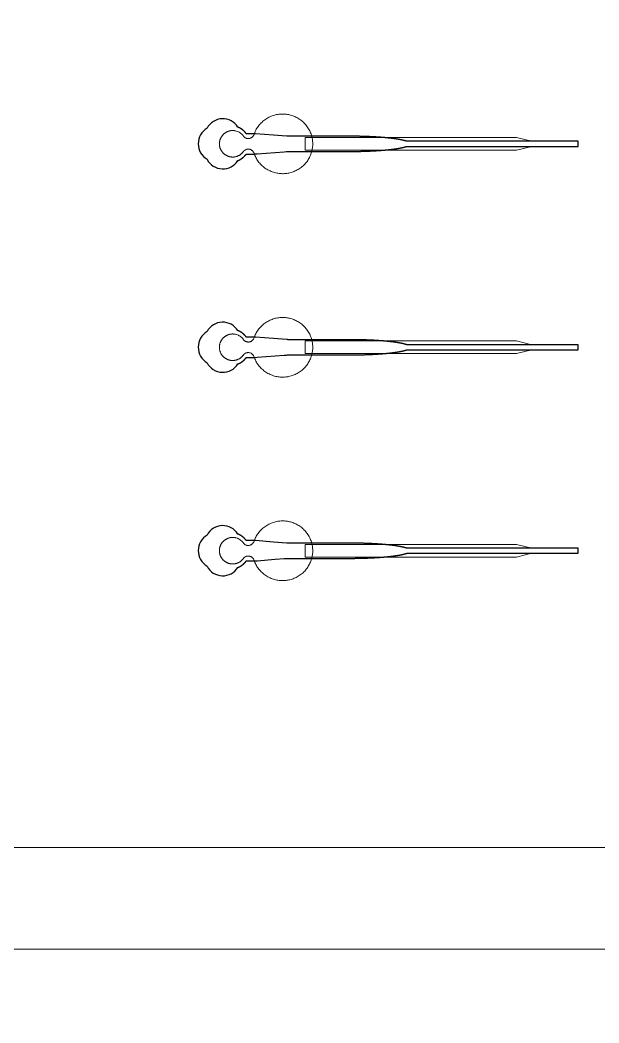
# Model space of a CAD drawing. Header units: inches. Extents: x -52997 to 52003, y -52254 to 52746.
# Drawn here: x -3252 to 2442, y -7101 to 2758 of the extents above; entities that cross this region are included whole.
import ezdxf

# ---------------------------------------------------------------- set-up
doc = ezdxf.new("R2010")
doc.units = ezdxf.units.IN
doc.header["$MEASUREMENT"] = 0
doc.layers.add('1', color=1, linetype='Continuous')
doc.layers.add('2', color=140, linetype='Continuous', lineweight=0)
doc.layers.add('3', color=90, linetype='Continuous', lineweight=0)

msp = doc.modelspace()

# ---------------------------------------------------------------- linework, layer by layer
at = {"layer": '1'}
for points in [[(-16283.4, -47485.7), (0, -47485.7), (16283.4, -47485.7, 5.999107)], [(-16250, -47285.7), (0, -47285.7), (16250, -47285.7, 5.986812)], [(-13685.8, -45485.7), (0, -45485.7), (13685.8, -45485.7, 6.794322)], [(-1109, 1377.2), (-1108.7, 1377.3), (-1107.8, 1377.6), (-1107, 1378), (-1106.1, 1378.3), (-1105.3, 1378.6), (-1104.4, 1379), (-1103.6, 1379.4), (-1102.7, 1379.7), (-1101.9, 1380.1), (-1101, 1380.5), (-1100.2, 1380.8), (-1099.3, 1381.2), (-1098.5, 1381.6), (-1097.6, 1382), (-1096.8, 1382.4), (-1095.9, 1382.8), (-1095, 1383.3), (-1094.2, 1383.7), (-1093.3, 1384.1), (-1092.5, 1384.5), (-1091.6, 1385), (-1090.8, 1385.4), (-1089.9, 1385.9), (-1089, 1386.3), (-1088.2, 1386.8), (-1087.3, 1387.3), (-1086.5, 1387.8), (-1085.6, 1388.2), (-1084.8, 1388.7), (-1083.9, 1389.2), (-1083, 1389.7), (-1082.2, 1390.2), (-1081.3, 1390.8), (-1080.5, 1391.3), (-1079.6, 1391.8), (-1078.8, 1392.3), (-1077.9, 1392.9), (-1077.1, 1393.4), (-1076.3, 1393.9), (-1075.4, 1394.5), (-1074.6, 1395.1), (-1073.7, 1395.6), (-1072.9, 1396.2), (-1072.1, 1396.8), (-1071.2, 1397.3), (-1070.4, 1397.9), (-1069.6, 1398.5), (-1068.8, 1399.1), (-1067.9, 1399.7), (-1067.1, 1400.3), (-1066.3, 1400.9), (-1065.5, 1401.5), (-1064.7, 1402.2), (-1063.9, 1402.8), (-1063.1, 1403.4), (-1062.3, 1404), (-1061.5, 1404.7), (-1060.7, 1405.3), (-1059.9, 1406), (-1059.1, 1406.6), (-1058.3, 1407.3), (-1057.5, 1407.9), (-1056.7, 1408.6), (-1056, 1409.3), (-1055.2, 1409.9), (-1054.4, 1410.6), (-1053.7, 1411.3), (-1052.9, 1412), (-1052.2, 1412.7), (-1051.4, 1413.4), (-1050.7, 1414), (-1049.9, 1414.7), (-1049.2, 1415.4), (-1048.5, 1416.2), (-1047.8, 1416.9), (-1047, 1417.6), (-1046.3, 1418.3), (-1045.6, 1419), (-1044.9, 1419.7), (-1044.2, 1420.5), (-1043.5, 1421.2), (-1042.8, 1421.9), (-1042.1, 1422.6), (-1041.5, 1423.4), (-1040.8, 1424.1), (-1040.1, 1424.9), (-1039.5, 1425.6), (-1038.8, 1426.3), (-1038.2, 1427.1), (-1037.5, 1427.8), (-1036.9, 1428.6), (-1036.2, 1429.3), (-1035.6, 1430.1), (-1035, 1430.8), (-1034.4, 1431.6), (-1033.8, 1432.4), (-1033.2, 1433.1), (-1032.6, 1433.9), (-1032, 1434.7), (-1031.4, 1435.4), (-1030.8, 1436.2), (-1030.2, 1436.9), (-1029.7, 1437.7), (-1029.1, 1438.5), (-1028.6, 1439.3), (-1028, 1440), (-1027.5, 1440.8), (-983.9, 1440.8), (-962.1, 1440.8), (-951.2, 1440.8), (-948.5, 1440.8), (-947.1, 1440.8), (-947.1, 1440.8), (-947, 1440.8), (-947, 1440.8), (-947, 1440.8), (-947, 1440.8), (-946.9, 1440.8), (-946.6, 1440.8), (-945.9, 1440.9), (-944.5, 1441), (-941.7, 1441.2), (-919.7, 1442.9), (-743, 1456.4), (-654.7, 1463.2), (-632.6, 1464.9), (-621.6, 1465.8), (-621.2, 1465.8), (-621.1, 1465.8), (-621.1, 1465.8), (-621.1, 1465.8), (-621, 1465.8), (-620.6, 1465.8), (-360.1, 1465.8), (-353.8, 1465.8), (-341.3, 1465.8), (-240.7, 1465.8), (-39.7, 1465.8), (-27.2, 1465.8), (-20.9, 1465.8), (-17.7, 1465.8), (-16.2, 1465.8), (-15.8, 1465.8), (-15.6, 1465.8), (-15.5, 1465.8), (-15.4, 1465.8), (-15.4, 1465.8), (-15.4, 1465.8), (-14.8, 1465.8), (-10.2, 1465.8), (-5.6, 1465.8), (-1, 1465.8), (3.6, 1465.8), (8.3, 1465.9), (12.9, 1465.9), (17.6, 1465.9), (22.3, 1465.9), (27, 1466), (31.7, 1466), (36.4, 1466.1), (41.1, 1466.1), (45.8, 1466.2), (50.6, 1466.3), (55.3, 1466.3), (60.1, 1466.4), (64.9, 1466.5), (69.6, 1466.6), (74.4, 1466.6), (79.2, 1466.7), (84, 1466.8), (88.8, 1466.9), (93.6, 1467), (98.4, 1467.2), (103.2, 1467.3), (108.1, 1467.4), (112.9, 1467.5), (117.7, 1467.7), (122.5, 1467.8), (127.4, 1468), (132.2, 1468.1), (137, 1468.3), (141.9, 1468.4), (146.7, 1468.6), (151.5, 1468.8), (156.4, 1468.9), (161.2, 1469.1), (166, 1469.3), (170.8, 1469.5), (175.7, 1469.7), (180.5, 1469.9), (185.3, 1470.1), (190.1, 1470.3), (194.9, 1470.6), (199.7, 1470.8), (204.5, 1471), (209.2, 1471.3), (214, 1471.5), (218.8, 1471.7), (223.5, 1472), (228.3, 1472.3), (233, 1472.5), (237.7, 1472.8), (242.4, 1473.1), (247.1, 1473.4), (251.8, 1473.6), (256.5, 1473.9), (261.1, 1474.2), (265.8, 1474.5), (270.4, 1474.8), (275, 1475.2), (279.6, 1475.5), (284.2, 1475.8), (286.4, 1476), (288.7, 1476.1), (291, 1476.3), (293.2, 1476.5), (295.5, 1476.7), (297.8, 1476.8), (300, 1477), (302.3, 1477.2), (304.5, 1477.3), (306.7, 1477.5), (309, 1477.7), (311.2, 1477.9), (313.4, 1478.1), (315.6, 1478.2), (317.8, 1478.4), (320, 1478.6), (322.2, 1478.8), (324.4, 1479), (326.6, 1479.2), (328.8, 1479.4), (331, 1479.6), (333.1, 1479.7), (335.3, 1479.9), (337.5, 1480.1), (339.6, 1480.3), (341.8, 1480.5), (343.9, 1480.7), (346, 1480.9), (348.1, 1481.1), (350.3, 1481.3), (352.4, 1481.5), (354.5, 1481.7), (356.6, 1481.9), (358.7, 1482.2), (360.8, 1482.4), (362.8, 1482.6), (364.9, 1482.8), (367, 1483), (369, 1483.2), (371.1, 1483.4), (373.1, 1483.6), (375.1, 1483.9), (377.2, 1484.1), (379.2, 1484.3), (381.2, 1484.5), (383.2, 1484.7), (385.2, 1485), (387.2, 1485.2), (389.2, 1485.4), (391.1, 1485.6), (393.1, 1485.9), (395.1, 1486.1), (397, 1486.3), (399, 1486.6), (400.9, 1486.8), (402.8, 1487), (404.7, 1487.3), (406.6, 1487.5), (408.5, 1487.7), (410.4, 1488), (412.3, 1488.2), (414.2, 1488.4), (416.1, 1488.7), (417.9, 1488.9), (419.8, 1489.2), (421.6, 1489.4), (423.4, 1489.6), (425.2, 1489.9), (427.1, 1490.1), (428.9, 1490.4), (430.7, 1490.6), (432.4, 1490.9), (434.2, 1491.1), (436, 1491.4), (437.7, 1491.6), (439.5, 1491.9), (441.2, 1492.1), (443, 1492.4), (444.7, 1492.7), (446.4, 1492.9), (448.1, 1493.2), (449.8, 1493.4), (451.5, 1493.7), (453.1, 1493.9), (454.8, 1494.2), (456.5, 1494.5), (458.1, 1494.7), (459.7, 1495), (461.4, 1495.3), (463, 1495.5), (464.6, 1495.8), (466.2, 1496.1), (467.7, 1496.3), (469.3, 1496.6), (470.9, 1496.9), (472.4, 1497.1), (474, 1497.4), (475.5, 1497.7), (477, 1497.9), (478.5, 1498.2), (480, 1498.5), (481.5, 1498.8), (483, 1499), (484.5, 1499.3), (486, 1499.6), (487.4, 1499.9), (488.8, 1500.1), (490.3, 1500.4), (491.7, 1500.7), (493.1, 1501), (494.5, 1501.3), (495.9, 1501.5), (497.3, 1501.8), (498.6, 1502.1), (500, 1502.4), (501.3, 1502.7), (502.7, 1503), (504, 1503.2), (505.3, 1503.5), (506.6, 1503.8), (507.9, 1504.1), (509.2, 1504.4), (510.4, 1504.7), (511.7, 1505), (512.9, 1505.3), (514.2, 1505.5), (515.4, 1505.8), (516.6, 1506.1), (517.8, 1506.4), (519, 1506.7), (520.2, 1507), (521.4, 1507.3), (522.5, 1507.6), (523.7, 1507.9), (524.8, 1508.2), (525.9, 1508.5), (527.1, 1508.7), (528.2, 1509), (529.2, 1509.3), (530.3, 1509.6), (531.4, 1509.9), (532.5, 1510.2), (533.5, 1510.5), (534.6, 1510.8), (535.6, 1511.1), (536.6, 1511.4), (537.6, 1511.7), (538.6, 1512), (539.6, 1512.3), (540.6, 1512.6), (541.5, 1512.9), (542.5, 1513.2), (543.4, 1513.5), (544.3, 1513.8), (545.2, 1514.1), (546.2, 1514.4), (547, 1514.7), (547.9, 1515), (548.8, 1515.3), (550.2, 1515.8), (2235.9, 1515.6), (2235.9, 1565.8), (550.3, 1565.8), (550, 1565.9), (549.1, 1566.2), (548.3, 1566.5), (547.4, 1566.8), (546.5, 1567.1), (545.6, 1567.4), (544.7, 1567.7), (543.8, 1568), (542.8, 1568.3), (541.9, 1568.6), (540.9, 1568.9), (539.9, 1569.2), (538.9, 1569.5), (538, 1569.8), (537, 1570.1), (535.9, 1570.4), (534.9, 1570.7), (533.9, 1571), (532.8, 1571.3), (531.8, 1571.6), (530.7, 1571.9), (529.6, 1572.2), (528.5, 1572.5), (527.4, 1572.8), (526.3, 1573), (525.2, 1573.3), (524, 1573.6), (522.9, 1573.9), (521.7, 1574.2), (520.5, 1574.5), (519.4, 1574.8), (518.2, 1575.1), (517, 1575.4), (515.8, 1575.7), (514.5, 1576), (513.3, 1576.3), (512, 1576.5), (510.8, 1576.8), (509.5, 1577.1), (508.2, 1577.4), (507, 1577.7), (505.6, 1578), (504.3, 1578.3), (503, 1578.6), (501.7, 1578.8), (500.3, 1579.1), (499, 1579.4), (497.6, 1579.7), (496.2, 1580), (494.9, 1580.3), (493.5, 1580.5), (492, 1580.8), (490.6, 1581.1), (489.2, 1581.4), (487.8, 1581.7), (486.3, 1581.9), (484.8, 1582.2), (483.4, 1582.5), (481.9, 1582.8), (480.4, 1583), (478.9, 1583.3), (477.4, 1583.6), (475.9, 1583.9), (474.3, 1584.1), (472.8, 1584.4), (471.2, 1584.7), (469.7, 1584.9), (468.1, 1585.2), (466.5, 1585.5), (464.9, 1585.7), (463.3, 1586), (461.7, 1586.3), (460.1, 1586.5), (458.5, 1586.8), (456.8, 1587.1), (455.2, 1587.3), (453.5, 1587.6), (451.8, 1587.9), (450.1, 1588.1), (448.5, 1588.4), (446.8, 1588.6), (445, 1588.9), (443.3, 1589.1), (441.6, 1589.4), (439.9, 1589.7), (438.1, 1589.9), (436.4, 1590.2), (434.6, 1590.4), (432.8, 1590.7), (431, 1590.9), (429.2, 1591.2), (427.4, 1591.4), (425.6, 1591.6), (423.8, 1591.9), (422, 1592.1), (420.1, 1592.4), (418.3, 1592.6), (416.4, 1592.9), (414.6, 1593.1), (412.7, 1593.3), (410.8, 1593.6), (408.9, 1593.8), (407, 1594.1), (405.1, 1594.3), (403.2, 1594.5), (401.3, 1594.8), (399.4, 1595), (397.4, 1595.2), (395.5, 1595.5), (393.5, 1595.7), (391.6, 1595.9), (389.6, 1596.1), (387.6, 1596.4), (385.6, 1596.6), (383.6, 1596.8), (381.6, 1597), (379.6, 1597.2), (377.6, 1597.5), (375.6, 1597.7), (373.5, 1597.9), (371.5, 1598.1), (369.5, 1598.3), (367.4, 1598.5), (365.3, 1598.8), (363.3, 1599), (361.2, 1599.2), (359.1, 1599.4), (357, 1599.6), (354.9, 1599.8), (352.8, 1600), (350.7, 1600.2), (348.6, 1600.4), (346.5, 1600.6), (344.4, 1600.8), (342.2, 1601), (340.1, 1601.2), (338, 1601.4), (335.8, 1601.6), (333.6, 1601.8), (331.5, 1602), (329.3, 1602.2), (327.1, 1602.4), (325, 1602.6), (322.8, 1602.8), (320.6, 1602.9), (318.4, 1603.1), (316.2, 1603.3), (314, 1603.5), (311.7, 1603.7), (309.5, 1603.8), (307.3, 1604), (305.1, 1604.2), (302.8, 1604.4), (300.6, 1604.6), (298.3, 1604.7), (296.1, 1604.9), (293.8, 1605.1), (291.6, 1605.2), (289.3, 1605.4), (287.1, 1605.6), (282.5, 1605.9), (277.9, 1606.2), (273.3, 1606.5), (268.7, 1606.9), (264.1, 1607.2), (259.5, 1607.5), (254.9, 1607.8), (250.2, 1608), (245.5, 1608.3), (240.8, 1608.6), (236.1, 1608.9), (231.4, 1609.2), (226.7, 1609.4), (222, 1609.7), (217.3, 1609.9), (212.5, 1610.2), (207.8, 1610.4), (203, 1610.7), (198.2, 1610.9), (193.4, 1611.1), (188.7, 1611.3), (183.9, 1611.5), (179.1, 1611.7), (174.3, 1611.9), (169.5, 1612.1), (164.7, 1612.3), (159.9, 1612.5), (155.1, 1612.7), (150.3, 1612.9), (145.5, 1613.1), (140.7, 1613.2), (135.8, 1613.4), (131, 1613.5), (126.2, 1613.7), (121.4, 1613.8), (116.6, 1614), (111.8, 1614.1), (107, 1614.2), (102.2, 1614.3), (97.4, 1614.5), (92.7, 1614.6), (87.9, 1614.7), (83.1, 1614.8), (78.3, 1614.9), (73.6, 1615), (68.8, 1615.1), (64.1, 1615.1), (59.3, 1615.2), (54.6, 1615.3), (49.9, 1615.4), (45.2, 1615.4), (40.5, 1615.5), (35.8, 1615.5), (31.1, 1615.6), (26.4, 1615.6), (21.8, 1615.7), (17.1, 1615.7), (12.5, 1615.7), (7.9, 1615.7), (3.3, 1615.8), (-1.3, 1615.8), (-3.6, 1615.8), (-4.2, 1615.8), (-4.5, 1615.8), (-4.6, 1615.8), (-4.8, 1615.8), (-6.4, 1615.8), (-12.8, 1615.8), (-25.5, 1615.8), (-76.5, 1615.8), (-280.5, 1615.8), (-331.4, 1615.8), (-356.9, 1615.8), (-363.3, 1615.8), (-364.9, 1615.8), (-620.7, 1615.8), (-621.1, 1615.8), (-621.1, 1615.8), (-621.1, 1615.8), (-621.2, 1615.8), (-621.3, 1615.8), (-621.6, 1615.8), (-623, 1615.9), (-628.5, 1616.3), (-672.7, 1619.7), (-761, 1626.5), (-937.7, 1640.1), (-943.2, 1640.5), (-945.9, 1640.7), (-946.6, 1640.8), (-947, 1640.8), (-947, 1640.8), (-947, 1640.8), (-947, 1640.8), (-947, 1640.8), (-947.1, 1640.8), (-947.1, 1640.8), (-947.4, 1640.8), (-950.2, 1640.8), (-955.6, 1640.8), (-966.5, 1640.8), (-988.3, 1640.8), (-1010.1, 1640.8), (-1021, 1640.8), (-1026.5, 1640.8), (-1027.1, 1640.8), (-1027.3, 1640.8), (-1027.4, 1640.8), (-1027.4, 1640.8), (-1027.5, 1640.8), (-1027.5, 1640.8), (-1027.5, 1640.8), (-1027.9, 1641.4), (-1028.7, 1642.5), (-1029.5, 1643.6), (-1030.3, 1644.7), (-1031.1, 1645.9), (-1032, 1647), (-1032.9, 1648.1), (-1033.7, 1649.2), (-1034.6, 1650.3), (-1035.5, 1651.4), (-1036.4, 1652.5), (-1037.4, 1653.6), (-1038.3, 1654.7), (-1039.2, 1655.8), (-1040.2, 1656.9), (-1041.2, 1658), (-1042.2, 1659.1), (-1043.2, 1660.2), (-1044.2, 1661.2), (-1045.2, 1662.3), (-1046.3, 1663.4), (-1047.3, 1664.4), (-1048.4, 1665.5), (-1049.5, 1666.5), (-1050.5, 1667.6), (-1051.6, 1668.6), (-1052.7, 1669.6), (-1053.9, 1670.6), (-1055, 1671.6), (-1056.2, 1672.6), (-1057.3, 1673.6), (-1058.5, 1674.6), (-1059.7, 1675.6), (-1060.8, 1676.6), (-1062, 1677.5), (-1063.2, 1678.5), (-1064.5, 1679.4), (-1065.7, 1680.4), (-1066.9, 1681.3), (-1068.2, 1682.2), (-1069.4, 1683.1), (-1070.7, 1684), (-1072, 1684.9), (-1073.3, 1685.8), (-1074.6, 1686.7), (-1075.9, 1687.5), (-1077.2, 1688.4), (-1078.5, 1689.2), (-1079.8, 1690), (-1081.2, 1690.8), (-1082.5, 1691.6), (-1083.9, 1692.4), (-1085.2, 1693.2), (-1086.6, 1694), (-1088, 1694.7), (-1089.3, 1695.5), (-1090.7, 1696.2), (-1092.1, 1696.9), (-1093.5, 1697.6), (-1094.9, 1698.3), (-1096.3, 1699), (-1097.7, 1699.7), (-1099.1, 1700.3), (-1100.5, 1700.9), (-1102, 1701.6), (-1103.4, 1702.2), (-1104.8, 1702.8), (-1106.3, 1703.3), (-1107.7, 1703.9), (-1108.9, 1704.4, 0.576044), (-1413.5, 1695.1, 0.560065), (-1413.5, 1388.6, 0.578435)], [(-1109, -622.8), (-1108.7, -622.7), (-1107.8, -622.4), (-1107, -622), (-1106.1, -621.7), (-1105.3, -621.4), (-1104.4, -621), (-1103.6, -620.6), (-1102.7, -620.3), (-1101.9, -619.9), (-1101, -619.5), (-1100.2, -619.2), (-1099.3, -618.8), (-1098.5, -618.4), (-1097.6, -618), (-1096.8, -617.6), (-1095.9, -617.2), (-1095, -616.7), (-1094.2, -616.3), (-1093.3, -615.9), (-1092.5, -615.5), (-1091.6, -615), (-1090.8, -614.6), (-1089.9, -614.1), (-1089, -613.7), (-1088.2, -613.2), (-1087.3, -612.7), (-1086.5, -612.2), (-1085.6, -611.8), (-1084.8, -611.3), (-1083.9, -610.8), (-1083, -610.3), (-1082.2, -609.8), (-1081.3, -609.2), (-1080.5, -608.7), (-1079.6, -608.2), (-1078.8, -607.7), (-1077.9, -607.1), (-1077.1, -606.6), (-1076.3, -606.1), (-1075.4, -605.5), (-1074.6, -604.9), (-1073.7, -604.4), (-1072.9, -603.8), (-1072.1, -603.2), (-1071.2, -602.7), (-1070.4, -602.1), (-1069.6, -601.5), (-1068.8, -600.9), (-1067.9, -600.3), (-1067.1, -599.7), (-1066.3, -599.1), (-1065.5, -598.5), (-1064.7, -597.8), (-1063.9, -597.2), (-1063.1, -596.6), (-1062.3, -596), (-1061.5, -595.3), (-1060.7, -594.7), (-1059.9, -594), (-1059.1, -593.4), (-1058.3, -592.7), (-1057.5, -592.1), (-1056.7, -591.4), (-1056, -590.7), (-1055.2, -590.1), (-1054.4, -589.4), (-1053.7, -588.7), (-1052.9, -588), (-1052.2, -587.3), (-1051.4, -586.6), (-1050.7, -586), (-1049.9, -585.3), (-1049.2, -584.6), (-1048.5, -583.8), (-1047.8, -583.1), (-1047, -582.4), (-1046.3, -581.7), (-1045.6, -581), (-1044.9, -580.3), (-1044.2, -579.5), (-1043.5, -578.8), (-1042.8, -578.1), (-1042.1, -577.4), (-1041.5, -576.6), (-1040.8, -575.9), (-1040.1, -575.1), (-1039.5, -574.4), (-1038.8, -573.7), (-1038.2, -572.9), (-1037.5, -572.2), (-1036.9, -571.4), (-1036.2, -570.7), (-1035.6, -569.9), (-1035, -569.2), (-1034.4, -568.4), (-1033.8, -567.6), (-1033.2, -566.9), (-1032.6, -566.1), (-1032, -565.3), (-1031.4, -564.6), (-1030.8, -563.8), (-1030.2, -563.1), (-1029.7, -562.3), (-1029.1, -561.5), (-1028.6, -560.7), (-1028, -560), (-1027.5, -559.2), (-983.9, -559.2), (-962.1, -559.2), (-951.2, -559.2), (-948.5, -559.2), (-947.1, -559.2), (-947.1, -559.2), (-947, -559.2), (-947, -559.2), (-947, -559.2), (-947, -559.2), (-946.9, -559.2), (-946.6, -559.2), (-945.9, -559.1), (-944.5, -559), (-941.7, -558.8), (-919.7, -557.1), (-743, -543.6), (-654.7, -536.8), (-632.6, -535.1), (-621.6, -534.2), (-621.2, -534.2), (-621.1, -534.2), (-621.1, -534.2), (-621.1, -534.2), (-621, -534.2), (-620.6, -534.2), (-360.1, -534.2), (-353.8, -534.2), (-341.3, -534.2), (-240.7, -534.2), (-39.7, -534.2), (-27.2, -534.2), (-20.9, -534.2), (-17.7, -534.2), (-16.2, -534.2), (-15.8, -534.2), (-15.6, -534.2), (-15.5, -534.2), (-15.4, -534.2), (-15.4, -534.2), (-15.4, -534.2), (-14.8, -534.2), (-10.2, -534.2), (-5.6, -534.2), (-1, -534.2), (3.6, -534.2), (8.3, -534.1), (12.9, -534.1), (17.6, -534.1), (22.3, -534.1), (27, -534), (31.7, -534), (36.4, -533.9), (41.1, -533.9), (45.8, -533.8), (50.6, -533.7), (55.3, -533.7), (60.1, -533.6), (64.9, -533.5), (69.6, -533.4), (74.4, -533.4), (79.2, -533.3), (84, -533.2), (88.8, -533.1), (93.6, -533), (98.4, -532.8), (103.2, -532.7), (108.1, -532.6), (112.9, -532.5), (117.7, -532.3), (122.5, -532.2), (127.4, -532), (132.2, -531.9), (137, -531.7), (141.9, -531.6), (146.7, -531.4), (151.5, -531.2), (156.4, -531.1), (161.2, -530.9), (166, -530.7), (170.8, -530.5), (175.7, -530.3), (180.5, -530.1), (185.3, -529.9), (190.1, -529.7), (194.9, -529.4), (199.7, -529.2), (204.5, -529), (209.2, -528.7), (214, -528.5), (218.8, -528.3), (223.5, -528), (228.3, -527.7), (233, -527.5), (237.7, -527.2), (242.4, -526.9), (247.1, -526.6), (251.8, -526.4), (256.5, -526.1), (261.1, -525.8), (265.8, -525.5), (270.4, -525.2), (275, -524.8), (279.6, -524.5), (284.2, -524.2), (286.4, -524), (288.7, -523.9), (291, -523.7), (293.2, -523.5), (295.5, -523.3), (297.8, -523.2), (300, -523), (302.3, -522.8), (304.5, -522.7), (306.7, -522.5), (309, -522.3), (311.2, -522.1), (313.4, -521.9), (315.6, -521.8), (317.8, -521.6), (320, -521.4), (322.2, -521.2), (324.4, -521), (326.6, -520.8), (328.8, -520.6), (331, -520.4), (333.1, -520.3), (335.3, -520.1), (337.5, -519.9), (339.6, -519.7), (341.8, -519.5), (343.9, -519.3), (346, -519.1), (348.1, -518.9), (350.3, -518.7), (352.4, -518.5), (354.5, -518.3), (356.6, -518.1), (358.7, -517.8), (360.8, -517.6), (362.8, -517.4), (364.9, -517.2), (367, -517), (369, -516.8), (371.1, -516.6), (373.1, -516.4), (375.1, -516.1), (377.2, -515.9), (379.2, -515.7), (381.2, -515.5), (383.2, -515.3), (385.2, -515), (387.2, -514.8), (389.2, -514.6), (391.1, -514.4), (393.1, -514.1), (395.1, -513.9), (397, -513.7), (399, -513.4), (400.9, -513.2), (402.8, -513), (404.7, -512.7), (406.6, -512.5), (408.5, -512.3), (410.4, -512), (412.3, -511.8), (414.2, -511.6), (416.1, -511.3), (417.9, -511.1), (419.8, -510.8), (421.6, -510.6), (423.4, -510.4), (425.2, -510.1), (427.1, -509.9), (428.9, -509.6), (430.7, -509.4), (432.4, -509.1), (434.2, -508.9), (436, -508.6), (437.7, -508.4), (439.5, -508.1), (441.2, -507.9), (443, -507.6), (444.7, -507.3), (446.4, -507.1), (448.1, -506.8), (449.8, -506.6), (451.5, -506.3), (453.1, -506.1), (454.8, -505.8), (456.5, -505.5), (458.1, -505.3), (459.7, -505), (461.4, -504.7), (463, -504.5), (464.6, -504.2), (466.2, -503.9), (467.7, -503.7), (469.3, -503.4), (470.9, -503.1), (472.4, -502.9), (474, -502.6), (475.5, -502.3), (477, -502.1), (478.5, -501.8), (480, -501.5), (481.5, -501.2), (483, -501), (484.5, -500.7), (486, -500.4), (487.4, -500.1), (488.8, -499.9), (490.3, -499.6), (491.7, -499.3), (493.1, -499), (494.5, -498.7), (495.9, -498.5), (497.3, -498.2), (498.6, -497.9), (500, -497.6), (501.3, -497.3), (502.7, -497), (504, -496.8), (505.3, -496.5), (506.6, -496.2), (507.9, -495.9), (509.2, -495.6), (510.4, -495.3), (511.7, -495), (512.9, -494.7), (514.2, -494.5), (515.4, -494.2), (516.6, -493.9), (517.8, -493.6), (519, -493.3), (520.2, -493), (521.4, -492.7), (522.5, -492.4), (523.7, -492.1), (524.8, -491.8), (525.9, -491.5), (527.1, -491.3), (528.2, -491), (529.2, -490.7), (530.3, -490.4), (531.4, -490.1), (532.5, -489.8), (533.5, -489.5), (534.6, -489.2), (535.6, -488.9), (536.6, -488.6), (537.6, -488.3), (538.6, -488), (539.6, -487.7), (540.6, -487.4), (541.5, -487.1), (542.5, -486.8), (543.4, -486.5), (544.3, -486.2), (545.2, -485.9), (546.2, -485.6), (547, -485.3), (547.9, -485), (548.8, -484.7), (550.2, -484.2), (2235.9, -484.4), (2235.9, -434.2), (550.3, -434.2), (550, -434.1), (549.1, -433.8), (548.3, -433.5), (547.4, -433.2), (546.5, -432.9), (545.6, -432.6), (544.7, -432.3), (543.8, -432), (542.8, -431.7), (541.9, -431.4), (540.9, -431.1), (539.9, -430.8), (538.9, -430.5), (538, -430.2), (537, -429.9), (535.9, -429.6), (534.9, -429.3), (533.9, -429), (532.8, -428.7), (531.8, -428.4), (530.7, -428.1), (529.6, -427.8), (528.5, -427.5), (527.4, -427.2), (526.3, -427), (525.2, -426.7), (524, -426.4), (522.9, -426.1), (521.7, -425.8), (520.5, -425.5), (519.4, -425.2), (518.2, -424.9), (517, -424.6), (515.8, -424.3), (514.5, -424), (513.3, -423.7), (512, -423.5), (510.8, -423.2), (509.5, -422.9), (508.2, -422.6), (507, -422.3), (505.6, -422), (504.3, -421.7), (503, -421.4), (501.7, -421.2), (500.3, -420.9), (499, -420.6), (497.6, -420.3), (496.2, -420), (494.9, -419.7), (493.5, -419.5), (492, -419.2), (490.6, -418.9), (489.2, -418.6), (487.8, -418.3), (486.3, -418.1), (484.8, -417.8), (483.4, -417.5), (481.9, -417.2), (480.4, -417), (478.9, -416.7), (477.4, -416.4), (475.9, -416.1), (474.3, -415.9), (472.8, -415.6), (471.2, -415.3), (469.7, -415.1), (468.1, -414.8), (466.5, -414.5), (464.9, -414.3), (463.3, -414), (461.7, -413.7), (460.1, -413.5), (458.5, -413.2), (456.8, -412.9), (455.2, -412.7), (453.5, -412.4), (451.8, -412.1), (450.1, -411.9), (448.5, -411.6), (446.8, -411.4), (445, -411.1), (443.3, -410.9), (441.6, -410.6), (439.9, -410.3), (438.1, -410.1), (436.4, -409.8), (434.6, -409.6), (432.8, -409.3), (431, -409.1), (429.2, -408.8), (427.4, -408.6), (425.6, -408.4), (423.8, -408.1), (422, -407.9), (420.1, -407.6), (418.3, -407.4), (416.4, -407.1), (414.6, -406.9), (412.7, -406.7), (410.8, -406.4), (408.9, -406.2), (407, -405.9), (405.1, -405.7), (403.2, -405.5), (401.3, -405.2), (399.4, -405), (397.4, -404.8), (395.5, -404.5), (393.5, -404.3), (391.6, -404.1), (389.6, -403.9), (387.6, -403.6), (385.6, -403.4), (383.6, -403.2), (381.6, -403), (379.6, -402.8), (377.6, -402.5), (375.6, -402.3), (373.5, -402.1), (371.5, -401.9), (369.5, -401.7), (367.4, -401.5), (365.3, -401.2), (363.3, -401), (361.2, -400.8), (359.1, -400.6), (357, -400.4), (354.9, -400.2), (352.8, -400), (350.7, -399.8), (348.6, -399.6), (346.5, -399.4), (344.4, -399.2), (342.2, -399), (340.1, -398.8), (338, -398.6), (335.8, -398.4), (333.6, -398.2), (331.5, -398), (329.3, -397.8), (327.1, -397.6), (325, -397.4), (322.8, -397.2), (320.6, -397.1), (318.4, -396.9), (316.2, -396.7), (314, -396.5), (311.7, -396.3), (309.5, -396.2), (307.3, -396), (305.1, -395.8), (302.8, -395.6), (300.6, -395.4), (298.3, -395.3), (296.1, -395.1), (293.8, -394.9), (291.6, -394.8), (289.3, -394.6), (287.1, -394.4), (282.5, -394.1), (277.9, -393.8), (273.3, -393.5), (268.7, -393.1), (264.1, -392.8), (259.5, -392.5), (254.9, -392.2), (250.2, -392), (245.5, -391.7), (240.8, -391.4), (236.1, -391.1), (231.4, -390.8), (226.7, -390.6), (222, -390.3), (217.3, -390.1), (212.5, -389.8), (207.8, -389.6), (203, -389.3), (198.2, -389.1), (193.4, -388.9), (188.7, -388.7), (183.9, -388.5), (179.1, -388.3), (174.3, -388.1), (169.5, -387.9), (164.7, -387.7), (159.9, -387.5), (155.1, -387.3), (150.3, -387.1), (145.5, -386.9), (140.7, -386.8), (135.8, -386.6), (131, -386.5), (126.2, -386.3), (121.4, -386.2), (116.6, -386), (111.8, -385.9), (107, -385.8), (102.2, -385.7), (97.4, -385.5), (92.7, -385.4), (87.9, -385.3), (83.1, -385.2), (78.3, -385.1), (73.6, -385), (68.8, -384.9), (64.1, -384.9), (59.3, -384.8), (54.6, -384.7), (49.9, -384.6), (45.2, -384.6), (40.5, -384.5), (35.8, -384.5), (31.1, -384.4), (26.4, -384.4), (21.8, -384.3), (17.1, -384.3), (12.5, -384.3), (7.9, -384.3), (3.3, -384.2), (-1.3, -384.2), (-3.6, -384.2), (-4.2, -384.2), (-4.5, -384.2), (-4.6, -384.2), (-4.8, -384.2), (-6.4, -384.2), (-12.8, -384.2), (-25.5, -384.2), (-76.5, -384.2), (-280.5, -384.2), (-331.4, -384.2), (-356.9, -384.2), (-363.3, -384.2), (-364.9, -384.2), (-620.7, -384.2), (-621.1, -384.2), (-621.1, -384.2), (-621.1, -384.2), (-621.2, -384.2), (-621.3, -384.2), (-621.6, -384.2), (-623, -384.1), (-628.5, -383.7), (-672.7, -380.3), (-761, -373.5), (-937.7, -359.9), (-943.2, -359.5), (-945.9, -359.3), (-946.6, -359.2), (-947, -359.2), (-947, -359.2), (-947, -359.2), (-947, -359.2), (-947, -359.2), (-947.1, -359.2), (-947.1, -359.2), (-947.4, -359.2), (-950.2, -359.2), (-955.6, -359.2), (-966.5, -359.2), (-988.3, -359.2), (-1010.1, -359.2), (-1021, -359.2), (-1026.5, -359.2), (-1027.1, -359.2), (-1027.3, -359.2), (-1027.4, -359.2), (-1027.4, -359.2), (-1027.5, -359.2), (-1027.5, -359.2), (-1027.5, -359.2), (-1027.9, -358.6), (-1028.7, -357.5), (-1029.5, -356.4), (-1030.3, -355.3), (-1031.1, -354.1), (-1032, -353), (-1032.9, -351.9), (-1033.7, -350.8), (-1034.6, -349.7), (-1035.5, -348.6), (-1036.4, -347.5), (-1037.4, -346.4), (-1038.3, -345.3), (-1039.2, -344.2), (-1040.2, -343.1), (-1041.2, -342), (-1042.2, -340.9), (-1043.2, -339.8), (-1044.2, -338.8), (-1045.2, -337.7), (-1046.3, -336.6), (-1047.3, -335.6), (-1048.4, -334.5), (-1049.5, -333.5), (-1050.5, -332.4), (-1051.6, -331.4), (-1052.7, -330.4), (-1053.9, -329.4), (-1055, -328.4), (-1056.2, -327.4), (-1057.3, -326.4), (-1058.5, -325.4), (-1059.7, -324.4), (-1060.8, -323.4), (-1062, -322.5), (-1063.2, -321.5), (-1064.5, -320.6), (-1065.7, -319.6), (-1066.9, -318.7), (-1068.2, -317.8), (-1069.4, -316.9), (-1070.7, -316), (-1072, -315.1), (-1073.3, -314.2), (-1074.6, -313.3), (-1075.9, -312.5), (-1077.2, -311.6), (-1078.5, -310.8), (-1079.8, -310), (-1081.2, -309.2), (-1082.5, -308.4), (-1083.9, -307.6), (-1085.2, -306.8), (-1086.6, -306), (-1088, -305.3), (-1089.3, -304.5), (-1090.7, -303.8), (-1092.1, -303.1), (-1093.5, -302.4), (-1094.9, -301.7), (-1096.3, -301), (-1097.7, -300.3), (-1099.1, -299.7), (-1100.5, -299.1), (-1102, -298.4), (-1103.4, -297.8), (-1104.8, -297.2), (-1106.3, -296.7), (-1107.7, -296.1), (-1108.9, -295.6, 0.576044), (-1413.5, -304.9, 0.560065), (-1413.5, -611.4, 0.578435)], [(-1109, -2622.8), (-1108.7, -2622.7), (-1107.8, -2622.4), (-1107, -2622), (-1106.1, -2621.7), (-1105.3, -2621.4), (-1104.4, -2621), (-1103.6, -2620.6), (-1102.7, -2620.3), (-1101.9, -2619.9), (-1101, -2619.5), (-1100.2, -2619.2), (-1099.3, -2618.8), (-1098.5, -2618.4), (-1097.6, -2618), (-1096.8, -2617.6), (-1095.9, -2617.2), (-1095, -2616.7), (-1094.2, -2616.3), (-1093.3, -2615.9), (-1092.5, -2615.5), (-1091.6, -2615), (-1090.8, -2614.6), (-1089.9, -2614.1), (-1089, -2613.7), (-1088.2, -2613.2), (-1087.3, -2612.7), (-1086.5, -2612.2), (-1085.6, -2611.8), (-1084.8, -2611.3), (-1083.9, -2610.8), (-1083, -2610.3), (-1082.2, -2609.8), (-1081.3, -2609.2), (-1080.5, -2608.7), (-1079.6, -2608.2), (-1078.8, -2607.7), (-1077.9, -2607.1), (-1077.1, -2606.6), (-1076.3, -2606.1), (-1075.4, -2605.5), (-1074.6, -2604.9), (-1073.7, -2604.4), (-1072.9, -2603.8), (-1072.1, -2603.2), (-1071.2, -2602.7), (-1070.4, -2602.1), (-1069.6, -2601.5), (-1068.8, -2600.9), (-1067.9, -2600.3), (-1067.1, -2599.7), (-1066.3, -2599.1), (-1065.5, -2598.5), (-1064.7, -2597.8), (-1063.9, -2597.2), (-1063.1, -2596.6), (-1062.3, -2596), (-1061.5, -2595.3), (-1060.7, -2594.7), (-1059.9, -2594), (-1059.1, -2593.4), (-1058.3, -2592.7), (-1057.5, -2592.1), (-1056.7, -2591.4), (-1056, -2590.7), (-1055.2, -2590.1), (-1054.4, -2589.4), (-1053.7, -2588.7), (-1052.9, -2588), (-1052.2, -2587.3), (-1051.4, -2586.6), (-1050.7, -2586), (-1049.9, -2585.3), (-1049.2, -2584.6), (-1048.5, -2583.8), (-1047.8, -2583.1), (-1047, -2582.4), (-1046.3, -2581.7), (-1045.6, -2581), (-1044.9, -2580.3), (-1044.2, -2579.5), (-1043.5, -2578.8), (-1042.8, -2578.1), (-1042.1, -2577.4), (-1041.5, -2576.6), (-1040.8, -2575.9), (-1040.1, -2575.1), (-1039.5, -2574.4), (-1038.8, -2573.7), (-1038.2, -2572.9), (-1037.5, -2572.2), (-1036.9, -2571.4), (-1036.2, -2570.7), (-1035.6, -2569.9), (-1035, -2569.2), (-1034.4, -2568.4), (-1033.8, -2567.6), (-1033.2, -2566.9), (-1032.6, -2566.1), (-1032, -2565.3), (-1031.4, -2564.6), (-1030.8, -2563.8), (-1030.2, -2563.1), (-1029.7, -2562.3), (-1029.1, -2561.5), (-1028.6, -2560.7), (-1028, -2560), (-1027.5, -2559.2), (-983.9, -2559.2), (-962.1, -2559.2), (-951.2, -2559.2), (-948.5, -2559.2), (-947.1, -2559.2), (-947.1, -2559.2), (-947, -2559.2), (-947, -2559.2), (-947, -2559.2), (-947, -2559.2), (-946.9, -2559.2), (-946.6, -2559.2), (-945.9, -2559.1), (-944.5, -2559), (-941.7, -2558.8), (-919.7, -2557.1), (-743, -2543.6), (-654.7, -2536.8), (-632.6, -2535.1), (-621.6, -2534.2), (-621.2, -2534.2), (-621.1, -2534.2), (-621.1, -2534.2), (-621.1, -2534.2), (-621, -2534.2), (-620.6, -2534.2), (-360.1, -2534.2), (-353.8, -2534.2), (-341.3, -2534.2), (-240.7, -2534.2), (-39.7, -2534.2), (-27.2, -2534.2), (-20.9, -2534.2), (-17.7, -2534.2), (-16.2, -2534.2), (-15.8, -2534.2), (-15.6, -2534.2), (-15.5, -2534.2), (-15.4, -2534.2), (-15.4, -2534.2), (-15.4, -2534.2), (-14.8, -2534.2), (-10.2, -2534.2), (-5.6, -2534.2), (-1, -2534.2), (3.6, -2534.2), (8.3, -2534.1), (12.9, -2534.1), (17.6, -2534.1), (22.3, -2534.1), (27, -2534), (31.7, -2534), (36.4, -2533.9), (41.1, -2533.9), (45.8, -2533.8), (50.6, -2533.7), (55.3, -2533.7), (60.1, -2533.6), (64.9, -2533.5), (69.6, -2533.4), (74.4, -2533.4), (79.2, -2533.3), (84, -2533.2), (88.8, -2533.1), (93.6, -2533), (98.4, -2532.8), (103.2, -2532.7), (108.1, -2532.6), (112.9, -2532.5), (117.7, -2532.3), (122.5, -2532.2), (127.4, -2532), (132.2, -2531.9), (137, -2531.7), (141.9, -2531.6), (146.7, -2531.4), (151.5, -2531.2), (156.4, -2531.1), (161.2, -2530.9), (166, -2530.7), (170.8, -2530.5), (175.7, -2530.3), (180.5, -2530.1), (185.3, -2529.9), (190.1, -2529.7), (194.9, -2529.4), (199.7, -2529.2), (204.5, -2529), (209.2, -2528.7), (214, -2528.5), (218.8, -2528.3), (223.5, -2528), (228.3, -2527.7), (233, -2527.5), (237.7, -2527.2), (242.4, -2526.9), (247.1, -2526.6), (251.8, -2526.4), (256.5, -2526.1), (261.1, -2525.8), (265.8, -2525.5), (270.4, -2525.2), (275, -2524.8), (279.6, -2524.5), (284.2, -2524.2), (286.4, -2524), (288.7, -2523.9), (291, -2523.7), (293.2, -2523.5), (295.5, -2523.3), (297.8, -2523.2), (300, -2523), (302.3, -2522.8), (304.5, -2522.7), (306.7, -2522.5), (309, -2522.3), (311.2, -2522.1), (313.4, -2521.9), (315.6, -2521.8), (317.8, -2521.6), (320, -2521.4), (322.2, -2521.2), (324.4, -2521), (326.6, -2520.8), (328.8, -2520.6), (331, -2520.4), (333.1, -2520.3), (335.3, -2520.1), (337.5, -2519.9), (339.6, -2519.7), (341.8, -2519.5), (343.9, -2519.3), (346, -2519.1), (348.1, -2518.9), (350.3, -2518.7), (352.4, -2518.5), (354.5, -2518.3), (356.6, -2518.1), (358.7, -2517.8), (360.8, -2517.6), (362.8, -2517.4), (364.9, -2517.2), (367, -2517), (369, -2516.8), (371.1, -2516.6), (373.1, -2516.4), (375.1, -2516.1), (377.2, -2515.9), (379.2, -2515.7), (381.2, -2515.5), (383.2, -2515.3), (385.2, -2515), (387.2, -2514.8), (389.2, -2514.6), (391.1, -2514.4), (393.1, -2514.1), (395.1, -2513.9), (397, -2513.7), (399, -2513.4), (400.9, -2513.2), (402.8, -2513), (404.7, -2512.7), (406.6, -2512.5), (408.5, -2512.3), (410.4, -2512), (412.3, -2511.8), (414.2, -2511.6), (416.1, -2511.3), (417.9, -2511.1), (419.8, -2510.8), (421.6, -2510.6), (423.4, -2510.4), (425.2, -2510.1), (427.1, -2509.9), (428.9, -2509.6), (430.7, -2509.4), (432.4, -2509.1), (434.2, -2508.9), (436, -2508.6), (437.7, -2508.4), (439.5, -2508.1), (441.2, -2507.9), (443, -2507.6), (444.7, -2507.3), (446.4, -2507.1), (448.1, -2506.8), (449.8, -2506.6), (451.5, -2506.3), (453.1, -2506.1), (454.8, -2505.8), (456.5, -2505.5), (458.1, -2505.3), (459.7, -2505), (461.4, -2504.7), (463, -2504.5), (464.6, -2504.2), (466.2, -2503.9), (467.7, -2503.7), (469.3, -2503.4), (470.9, -2503.1), (472.4, -2502.9), (474, -2502.6), (475.5, -2502.3), (477, -2502.1), (478.5, -2501.8), (480, -2501.5), (481.5, -2501.2), (483, -2501), (484.5, -2500.7), (486, -2500.4), (487.4, -2500.1), (488.8, -2499.9), (490.3, -2499.6), (491.7, -2499.3), (493.1, -2499), (494.5, -2498.7), (495.9, -2498.5), (497.3, -2498.2), (498.6, -2497.9), (500, -2497.6), (501.3, -2497.3), (502.7, -2497), (504, -2496.8), (505.3, -2496.5), (506.6, -2496.2), (507.9, -2495.9), (509.2, -2495.6), (510.4, -2495.3), (511.7, -2495), (512.9, -2494.7), (514.2, -2494.5), (515.4, -2494.2), (516.6, -2493.9), (517.8, -2493.6), (519, -2493.3), (520.2, -2493), (521.4, -2492.7), (522.5, -2492.4), (523.7, -2492.1), (524.8, -2491.8), (525.9, -2491.5), (527.1, -2491.3), (528.2, -2491), (529.2, -2490.7), (530.3, -2490.4), (531.4, -2490.1), (532.5, -2489.8), (533.5, -2489.5), (534.6, -2489.2), (535.6, -2488.9), (536.6, -2488.6), (537.6, -2488.3), (538.6, -2488), (539.6, -2487.7), (540.6, -2487.4), (541.5, -2487.1), (542.5, -2486.8), (543.4, -2486.5), (544.3, -2486.2), (545.2, -2485.9), (546.2, -2485.6), (547, -2485.3), (547.9, -2485), (548.8, -2484.7), (550.2, -2484.2), (2235.9, -2484.4), (2235.9, -2434.2), (550.3, -2434.2), (550, -2434.1), (549.1, -2433.8), (548.3, -2433.5), (547.4, -2433.2), (546.5, -2432.9), (545.6, -2432.6), (544.7, -2432.3), (543.8, -2432), (542.8, -2431.7), (541.9, -2431.4), (540.9, -2431.1), (539.9, -2430.8), (538.9, -2430.5), (538, -2430.2), (537, -2429.9), (535.9, -2429.6), (534.9, -2429.3), (533.9, -2429), (532.8, -2428.7), (531.8, -2428.4), (530.7, -2428.1), (529.6, -2427.8), (528.5, -2427.5), (527.4, -2427.2), (526.3, -2427), (525.2, -2426.7), (524, -2426.4), (522.9, -2426.1), (521.7, -2425.8), (520.5, -2425.5), (519.4, -2425.2), (518.2, -2424.9), (517, -2424.6), (515.8, -2424.3), (514.5, -2424), (513.3, -2423.7), (512, -2423.5), (510.8, -2423.2), (509.5, -2422.9), (508.2, -2422.6), (507, -2422.3), (505.6, -2422), (504.3, -2421.7), (503, -2421.4), (501.7, -2421.2), (500.3, -2420.9), (499, -2420.6), (497.6, -2420.3), (496.2, -2420), (494.9, -2419.7), (493.5, -2419.5), (492, -2419.2), (490.6, -2418.9), (489.2, -2418.6), (487.8, -2418.3), (486.3, -2418.1), (484.8, -2417.8), (483.4, -2417.5), (481.9, -2417.2), (480.4, -2417), (478.9, -2416.7), (477.4, -2416.4), (475.9, -2416.1), (474.3, -2415.9), (472.8, -2415.6), (471.2, -2415.3), (469.7, -2415.1), (468.1, -2414.8), (466.5, -2414.5), (464.9, -2414.3), (463.3, -2414), (461.7, -2413.7), (460.1, -2413.5), (458.5, -2413.2), (456.8, -2412.9), (455.2, -2412.7), (453.5, -2412.4), (451.8, -2412.1), (450.1, -2411.9), (448.5, -2411.6), (446.8, -2411.4), (445, -2411.1), (443.3, -2410.9), (441.6, -2410.6), (439.9, -2410.3), (438.1, -2410.1), (436.4, -2409.8), (434.6, -2409.6), (432.8, -2409.3), (431, -2409.1), (429.2, -2408.8), (427.4, -2408.6), (425.6, -2408.4), (423.8, -2408.1), (422, -2407.9), (420.1, -2407.6), (418.3, -2407.4), (416.4, -2407.1), (414.6, -2406.9), (412.7, -2406.7), (410.8, -2406.4), (408.9, -2406.2), (407, -2405.9), (405.1, -2405.7), (403.2, -2405.5), (401.3, -2405.2), (399.4, -2405), (397.4, -2404.8), (395.5, -2404.5), (393.5, -2404.3), (391.6, -2404.1), (389.6, -2403.9), (387.6, -2403.6), (385.6, -2403.4), (383.6, -2403.2), (381.6, -2403), (379.6, -2402.8), (377.6, -2402.5), (375.6, -2402.3), (373.5, -2402.1), (371.5, -2401.9), (369.5, -2401.7), (367.4, -2401.5), (365.3, -2401.2), (363.3, -2401), (361.2, -2400.8), (359.1, -2400.6), (357, -2400.4), (354.9, -2400.2), (352.8, -2400), (350.7, -2399.8), (348.6, -2399.6), (346.5, -2399.4), (344.4, -2399.2), (342.2, -2399), (340.1, -2398.8), (338, -2398.6), (335.8, -2398.4), (333.6, -2398.2), (331.5, -2398), (329.3, -2397.8), (327.1, -2397.6), (325, -2397.4), (322.8, -2397.2), (320.6, -2397.1), (318.4, -2396.9), (316.2, -2396.7), (314, -2396.5), (311.7, -2396.3), (309.5, -2396.2), (307.3, -2396), (305.1, -2395.8), (302.8, -2395.6), (300.6, -2395.4), (298.3, -2395.3), (296.1, -2395.1), (293.8, -2394.9), (291.6, -2394.8), (289.3, -2394.6), (287.1, -2394.4), (282.5, -2394.1), (277.9, -2393.8), (273.3, -2393.5), (268.7, -2393.1), (264.1, -2392.8), (259.5, -2392.5), (254.9, -2392.2), (250.2, -2392), (245.5, -2391.7), (240.8, -2391.4), (236.1, -2391.1), (231.4, -2390.8), (226.7, -2390.6), (222, -2390.3), (217.3, -2390.1), (212.5, -2389.8), (207.8, -2389.6), (203, -2389.3), (198.2, -2389.1), (193.4, -2388.9), (188.7, -2388.7), (183.9, -2388.5), (179.1, -2388.3), (174.3, -2388.1), (169.5, -2387.9), (164.7, -2387.7), (159.9, -2387.5), (155.1, -2387.3), (150.3, -2387.1), (145.5, -2386.9), (140.7, -2386.8), (135.8, -2386.6), (131, -2386.5), (126.2, -2386.3), (121.4, -2386.2), (116.6, -2386), (111.8, -2385.9), (107, -2385.8), (102.2, -2385.7), (97.4, -2385.5), (92.7, -2385.4), (87.9, -2385.3), (83.1, -2385.2), (78.3, -2385.1), (73.6, -2385), (68.8, -2384.9), (64.1, -2384.9), (59.3, -2384.8), (54.6, -2384.7), (49.9, -2384.6), (45.2, -2384.6), (40.5, -2384.5), (35.8, -2384.5), (31.1, -2384.4), (26.4, -2384.4), (21.8, -2384.3), (17.1, -2384.3), (12.5, -2384.3), (7.9, -2384.3), (3.3, -2384.2), (-1.3, -2384.2), (-3.6, -2384.2), (-4.2, -2384.2), (-4.5, -2384.2), (-4.6, -2384.2), (-4.8, -2384.2), (-6.4, -2384.2), (-12.8, -2384.2), (-25.5, -2384.2), (-76.5, -2384.2), (-280.5, -2384.2), (-331.4, -2384.2), (-356.9, -2384.2), (-363.3, -2384.2), (-364.9, -2384.2), (-620.7, -2384.2), (-621.1, -2384.2), (-621.1, -2384.2), (-621.1, -2384.2), (-621.2, -2384.2), (-621.3, -2384.2), (-621.6, -2384.2), (-623, -2384.1), (-628.5, -2383.7), (-672.7, -2380.3), (-761, -2373.5), (-937.7, -2359.9), (-943.2, -2359.5), (-945.9, -2359.3), (-946.6, -2359.2), (-947, -2359.2), (-947, -2359.2), (-947, -2359.2), (-947, -2359.2), (-947, -2359.2), (-947.1, -2359.2), (-947.1, -2359.2), (-947.4, -2359.2), (-950.2, -2359.2), (-955.6, -2359.2), (-966.5, -2359.2), (-988.3, -2359.2), (-1010.1, -2359.2), (-1021, -2359.2), (-1026.5, -2359.2), (-1027.1, -2359.2), (-1027.3, -2359.2), (-1027.4, -2359.2), (-1027.4, -2359.2), (-1027.5, -2359.2), (-1027.5, -2359.2), (-1027.5, -2359.2), (-1027.9, -2358.6), (-1028.7, -2357.5), (-1029.5, -2356.4), (-1030.3, -2355.3), (-1031.1, -2354.1), (-1032, -2353), (-1032.9, -2351.9), (-1033.7, -2350.8), (-1034.6, -2349.7), (-1035.5, -2348.6), (-1036.4, -2347.5), (-1037.4, -2346.4), (-1038.3, -2345.3), (-1039.2, -2344.2), (-1040.2, -2343.1), (-1041.2, -2342), (-1042.2, -2340.9), (-1043.2, -2339.8), (-1044.2, -2338.8), (-1045.2, -2337.7), (-1046.3, -2336.6), (-1047.3, -2335.6), (-1048.4, -2334.5), (-1049.5, -2333.5), (-1050.5, -2332.4), (-1051.6, -2331.4), (-1052.7, -2330.4), (-1053.9, -2329.4), (-1055, -2328.4), (-1056.2, -2327.4), (-1057.3, -2326.4), (-1058.5, -2325.4), (-1059.7, -2324.4), (-1060.8, -2323.4), (-1062, -2322.5), (-1063.2, -2321.5), (-1064.5, -2320.6), (-1065.7, -2319.6), (-1066.9, -2318.7), (-1068.2, -2317.8), (-1069.4, -2316.9), (-1070.7, -2316), (-1072, -2315.1), (-1073.3, -2314.2), (-1074.6, -2313.3), (-1075.9, -2312.5), (-1077.2, -2311.6), (-1078.5, -2310.8), (-1079.8, -2310), (-1081.2, -2309.2), (-1082.5, -2308.4), (-1083.9, -2307.6), (-1085.2, -2306.8), (-1086.6, -2306), (-1088, -2305.3), (-1089.3, -2304.5), (-1090.7, -2303.8), (-1092.1, -2303.1), (-1093.5, -2302.4), (-1094.9, -2301.7), (-1096.3, -2301), (-1097.7, -2300.3), (-1099.1, -2299.7), (-1100.5, -2299.1), (-1102, -2298.4), (-1103.4, -2297.8), (-1104.8, -2297.2), (-1106.3, -2296.7), (-1107.7, -2296.1), (-1108.9, -2295.6, 0.576044), (-1413.5, -2304.9, 0.560065), (-1413.5, -2611.4, 0.578435)]]:
    msp.add_lwpolyline(points, format="xyb", close=True, dxfattribs=at)
msp.add_circle((-497.2, 245.8), 52500, dxfattribs=at)
at = {"layer": '2'}
for points in [[(-16283.4, -47485.7), (0, -47485.7), (16283.4, -47485.7, 5.999107)], [(-16250, -47285.7), (0, -47285.7), (16250, -47285.7, 5.986812)], [(-13685.8, -45485.7), (0, -45485.7), (13685.8, -45485.7, 6.794322)]]:
    msp.add_lwpolyline(points, format="xyb", close=True, dxfattribs=at)
for points in [[(32592.2, 31872.5), (32592.2, -6375.2), (-32407.8, -6375.2), (-32407.8, 31872.5)], [(31592.2, 30872.5), (31592.2, -5375.2), (-31407.8, -5375.2), (-31407.8, 30872.5)]]:
    msp.add_lwpolyline(points, close=True, dxfattribs=at)
msp.add_circle((-497.2, 245.8), 52500, dxfattribs=at)
for points in [[(-1052.1, 1470.3), (-1029.9, 1493.4), (-998.2, 1488.2), (-966.6, 1483), (-953, 1453.9), (-877.5, 1213.1), (-625.5, 1250.8), (-373.5, 1288.4), (-373.4, 1540.6), (-373.3, 1792.7), (-625.2, 1830.6), (-877.2, 1868.6), (-952.9, 1627.8), (-966.1, 1599.3), (-997, 1593.6), (-1027.8, 1587.8), (-1050.4, 1609.6), (-1101.8, 1693), (-1196.2, 1666.9), (-1290.5, 1640.8), (-1291.7, 1542.8), (-1292.9, 1444.9), (-1199.2, 1416.5), (-1105.4, 1388.1), (-1052.1, 1470.3)], [(-1052.1, -529.7), (-1029.9, -506.6), (-998.2, -511.8), (-966.6, -517), (-953, -546.1), (-877.5, -786.9), (-625.5, -749.2), (-373.5, -711.6), (-373.4, -459.4), (-373.3, -207.3), (-625.2, -169.4), (-877.2, -131.4), (-952.9, -372.2), (-966.1, -400.7), (-997, -406.4), (-1027.8, -412.2), (-1050.4, -390.4), (-1101.8, -307), (-1196.2, -333.1), (-1290.5, -359.2), (-1291.7, -457.2), (-1292.9, -555.1), (-1199.2, -583.5), (-1105.4, -611.9), (-1052.1, -529.7)], [(-1052.1, -2529.7), (-1029.9, -2506.6), (-998.2, -2511.8), (-966.6, -2517), (-953, -2546.1), (-877.5, -2786.9), (-625.5, -2749.2), (-373.5, -2711.6), (-373.4, -2459.4), (-373.3, -2207.3), (-625.2, -2169.4), (-877.2, -2131.4), (-952.9, -2372.2), (-966.1, -2400.7), (-997, -2406.4), (-1027.8, -2412.2), (-1050.4, -2390.4), (-1101.8, -2307), (-1196.2, -2333.1), (-1290.5, -2359.2), (-1291.7, -2457.2), (-1292.9, -2555.1), (-1199.2, -2583.5), (-1105.4, -2611.9), (-1052.1, -2529.7)]]:
    msp.add_rational_spline(points, [1, 0.884783429184, 1, 0.884783429184, 1, 0.758252289935, 1, 0.758252289935, 1, 0.758252289935, 1, 0.758252289935, 1, 0.888941908896, 1, 0.888941908896, 1, 0.79946124759, 1, 0.79946124759, 1, 0.79946124759, 1, 0.79946124759, 1], degree=2, knots=[0, 0, 0, 0.969535, 0.969535, 1.939069, 1.939069, 3.359405, 3.359405, 4.779741, 4.779741, 6.200078, 6.200078, 7.620414, 7.620414, 8.571947, 8.571947, 9.52348, 9.52348, 10.812277, 10.812277, 12.101074, 12.101074, 13.389871, 13.389871, 14.678668, 14.678668, 14.678668], dxfattribs=at)
at = {"layer": '3'}
for points in [[(-16283.4, -47485.7), (0, -47485.7), (16283.4, -47485.7, 5.999107)], [(-16283.4, -47485.7), (0, -47485.7), (16283.4, -47485.7, 5.999107)], [(-16250, -47285.7), (0, -47285.7), (16250, -47285.7, 5.986812)], [(-16250, -47285.7), (0, -47285.7), (16250, -47285.7, 5.986812)], [(-13685.8, -45485.7), (0, -45485.7), (13685.8, -45485.7, 6.794322)], [(-13685.8, -45485.7), (0, -45485.7), (13685.8, -45485.7, 6.794322)]]:
    msp.add_lwpolyline(points, format="xyb", close=True, dxfattribs=at)
for points in [[(-448.5, 1603.3), (1631, 1603.3), (1781, 1565.8), (2237.9, 1565.8), (2237.9, 1515.8), (1781, 1515.8), (1631, 1478.3), (-448.5, 1478.3)], [(-448.5, -396.7), (1631, -396.7), (1781, -434.2), (2237.9, -434.2), (2237.9, -484.2), (1781, -484.2), (1631, -521.7), (-448.5, -521.7)], [(-448.5, -2396.7), (1631, -2396.7), (1781, -2434.2), (2237.9, -2434.2), (2237.9, -2484.2), (1781, -2484.2), (1631, -2521.7), (-448.5, -2521.7)]]:
    msp.add_lwpolyline(points, close=True, dxfattribs=at)
msp.add_circle((-497.2, 245.8), 52500, dxfattribs=at)
msp.add_circle((-497.2, 245.8), 52500, dxfattribs=at)

doc.saveas('drawing.dxf')
